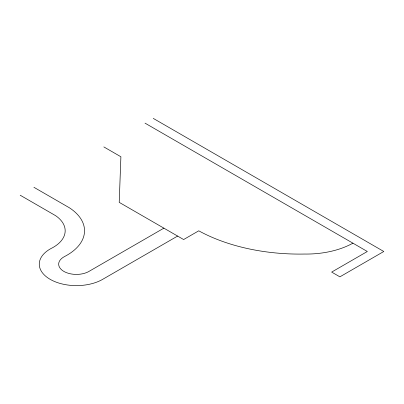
<?xml version="1.0" encoding="UTF-8"?>
<svg xmlns="http://www.w3.org/2000/svg" width="404" height="404" viewBox="0 0 404 404"><rect width="100%" height="100%" fill="white"/><g stroke="black" fill="none" stroke-linecap="round" stroke-linejoin="round"><path stroke-width="0.61" d="M163.888 228.149L88.269 271.806A17.761 10.252 0 0 1 63.196 271.003A17.761 10.252 0 0 1 64.584 256.525A59.873 34.567 0 0 0 69.281 207.717L33.921 187.299M177.608 236.072L101.99 279.73A37.148 21.447 0 0 1 49.47 278.927A37.148 21.447 0 0 1 50.864 248.601A40.511 23.387 0 0 0 55.56 215.64L20.2 195.223M153.273 118.397L383.8 251.49L339.89 276.841L331.659 272.089L367.332 251.49L145.036 123.149M103.853 146.925L120.897 156.762L119.215 202.359L183.628 239.547L198.753 230.815A146.379 84.512 0 0 0 304.52 254.045A67.013 38.688 0 0 0 352.924 243.168"/></g></svg>
